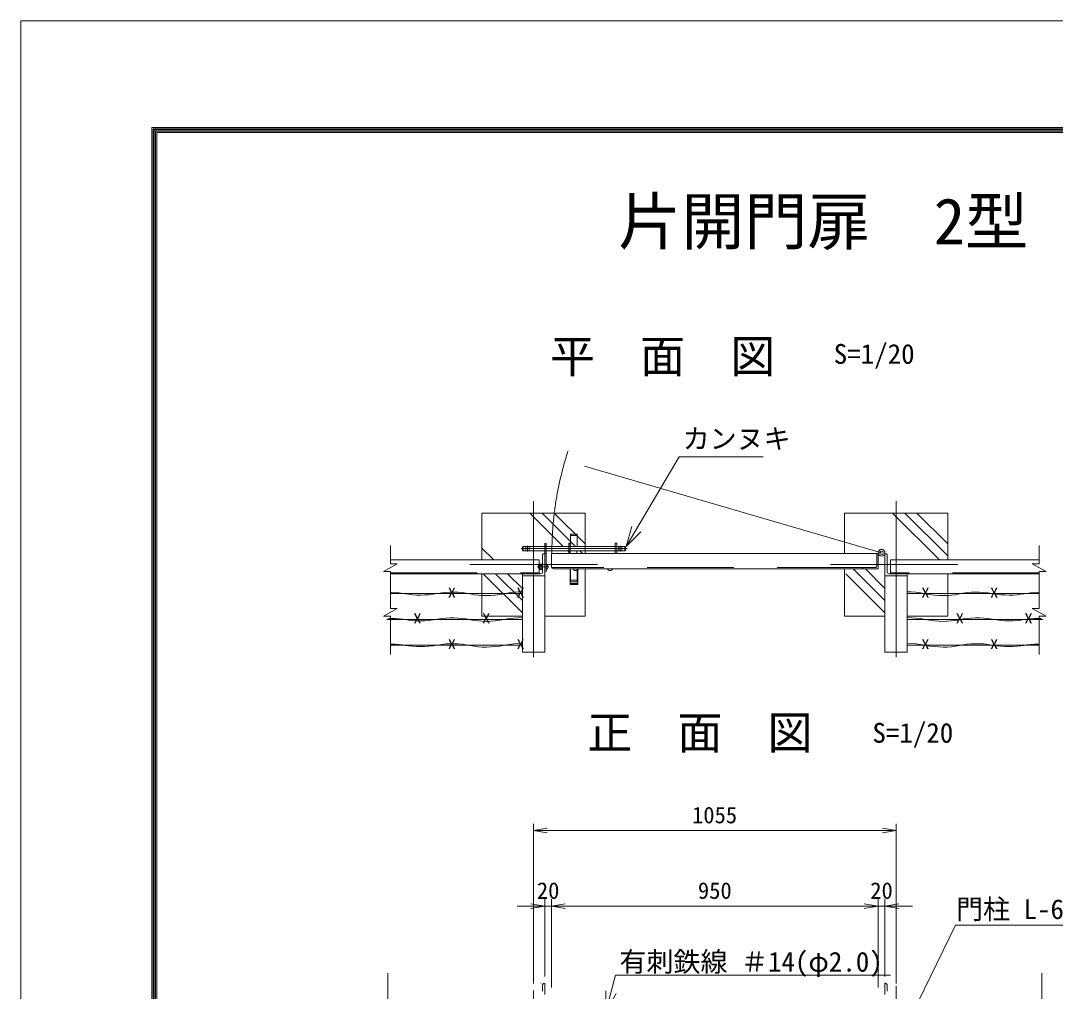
# Model space of a CAD drawing. Units: millimetres, scale not verified. Extents: x -5936 to 5936, y -4198 to 4198.
# Drawn here: x -5936 to -2926, y 1373 to 4198 of the extents above; entities that cross this region are included whole.
import ezdxf
from ezdxf.enums import TextEntityAlignment as Align

# ---------------------------------------------------------------- set-up
doc = ezdxf.new("R2010")
doc.units = ezdxf.units.MM
doc.header["$LTSCALE"] = 30
for name, pattern in [('DASHED', [7.5, 6, -1.5]), ('USER1', [58, 30, -9, 2.5, -5, 2.5, -9]), ('USER2', [12.6, 8.4, -4.2]), ('USER3', [50.5, 30, -9, 2.5, -9]), ('USER4', [50.8, 31.75, -6.35, 6.35, -6.35])]:
    doc.linetypes.add(name, pattern=pattern)
doc.layers.add('0-0_D-TTL-TXT', color=7, linetype='Continuous')
for name, color, linetype, lineweight in [('0-1_27', 3, 'Continuous', 9), ('0-2_D-STR1', 1, 'Continuous', 9), ('0-3_D-STR-TXT', 7, 'Continuous', 9), ('0-4_30', 7, 'Continuous', 9), ('0-5_D-STR4', 7, 'Continuous', 9), ('0-6_0', 7, 'Continuous', 9), ('0-7_22', 7, 'Continuous', 9), ('0-8_D-STR-DIM', 7, 'Continuous', 9), ('0-B_D-DCR-HCH', 7, 'Continuous', 9), ('0-C_1', 7, 'Continuous', 9), ('0-F_D-TTL', 7, 'Continuous', 9)]:
    doc.layers.add(name, color=color, linetype=linetype, lineweight=lineweight)
doc.styles.add('ＭＳ ゴシック', font='')
doc.styles.get('ＭＳ ゴシック').set_extended_font_data('MS Gothic')

# ---------------------------------------------------------------- blocks, each defined once
blk = doc.blocks.new('G77')
at = {"layer": '0-C_1'}
for q in [(65621.2, 207442.5), (68952.3, 200891.3), (69754.4, 201365.4)]:
    blk.add_line((70238, 199631.6), q, dxfattribs=at)
blk = doc.blocks.new('_OPEN')
at = {"layer": '0-6_0'}
blk.add_line((-30, 5), (0, 0), dxfattribs=at)
blk.add_lwpolyline([(-30, -5), (0, 0), (-30, 0)], dxfattribs=at)
blk = doc.blocks.new('G72')
at = {"layer": '0-C_1'}
for q in [(54727.4, 162203.7), (53877.8, 160825.3), (54778.1, 160585.2)]:
    blk.add_line((53880, 159025.3), q, dxfattribs=at)
blk = doc.blocks.new('G83')
at = {"layer": '0-C_1'}
for q in [(83392.4, 166568.8), (79650.5, 159950.7), (80488.2, 159542.7)]:
    blk.add_line((79308, 158183.6), q, dxfattribs=at)

msp = doc.modelspace()

# ---------------------------------------------------------------- linework, layer by layer
at = {"layer": '0-1_27', "linetype": 'USER1'}
msp.add_line((-3431.44, 2648.84), (-4352.11, 2917.25), dxfattribs=at)
at = {"layer": '0-1_27'}
for p, q in [((-4335.94, 2703.46), (-4335.94, 2667.46)), ((-4335.94, 2698.96), (-4316.94, 2698.96)), ((-4476.44, 2665.46), (-4474.44, 2667.46)), ((-4476.44, 2665.46), (-4476.44, 2656.46)), ((-4476.44, 2656.46), (-4474.44, 2654.46)), ((-4474.44, 2667.46), (-4413.02, 2667.46)), ((-4474.44, 2654.46), (-4474.44, 2667.46)), ((-4474.44, 2654.46), (-4413.02, 2654.46)), ((-4465.94, 2654.46), (-4465.94, 2667.46)), ((-4461.44, 2652.71), (-4461.44, 2669.21)), ((-4456.94, 2667.46), (-4204.94, 2667.46)), ((-4456.94, 2654.46), (-4456.94, 2667.46)), ((-4456.94, 2654.46), (-4204.94, 2654.46)), ((-4411.44, 2675.96), (-4411.44, 2594.46)), ((-4406.94, 2675.96), (-4411.44, 2675.96)), ((-4406.94, 2675.96), (-4406.94, 2594.46)), ((-4341.44, 2676.46), (-4341.44, 2646.96)), ((-4336.94, 2676.46), (-4341.44, 2676.46)), ((-4336.94, 2646.96), (-4336.94, 2676.46)), ((-4273.02, 2667.46), (-4178.44, 2667.46)), ((-4273.02, 2654.46), (-4178.44, 2654.46)), ((-4205.94, 2646.96), (-4205.94, 2676.46)), ((-4205.94, 2676.46), (-4201.44, 2676.46)), ((-4201.44, 2646.96), (-4201.44, 2676.46)), ((-4195.94, 2654.46), (-4195.94, 2667.46)), ((-4191.44, 2652.71), (-4191.44, 2669.21)), ((-4186.94, 2654.46), (-4186.94, 2667.46)), ((-4178.44, 2667.46), (-4178.44, 2654.46)), ((-4178.44, 2667.46), (-4176.44, 2665.46)), ((-4176.44, 2656.46), (-4178.44, 2654.46)), ((-4176.44, 2665.46), (-4176.44, 2656.46)), ((-4406.94, 2594.46), (-4411.44, 2594.46)), ((-4337.44, 2601.96), (-4337.44, 2556.96)), ((-4315.44, 2601.96), (-4315.44, 2556.96)), ((-4476.44, 2530), (-4860.25, 2530)), ((-4337.44, 2556.96), (-4315.44, 2556.96)), ((-3356.44, 2530), (-2972.62, 2530)), ((-4476.44, 2455), (-4870.78, 2455)), ((-3356.44, 2455), (-2962.09, 2455)), ((-4476.44, 2380), (-4860.25, 2380)), ((-3356.44, 2380), (-2972.62, 2380))]:
    msp.add_line(p, q, dxfattribs=at)
at = {"layer": '0-1_27', "linetype": 'USER4'}
msp.add_line((-4479.86, 2660.96), (-4171.11, 2660.96), dxfattribs=at)
at = {"layer": '0-1_27', "linetype": 'USER2'}
for p, q in [((-4406.94, 2669.96), (-4411.44, 2669.96)), ((-4406.94, 2646.96), (-4411.44, 2646.96)), ((-4315.44, 2559.96), (-4337.44, 2559.96))]:
    msp.add_line(p, q, dxfattribs=at)
at = {"layer": '0-1_27', "lineweight": 18}
msp.add_line((-4317.94, 2654.46), (-4317.94, 2646.96), dxfattribs=at)
at = {"layer": '0-1_27', "linetype": 'DASHED'}
for p, q in [((-4335.94, 2564.46), (-4335.94, 2601.96)), ((-4316.94, 2564.46), (-4316.94, 2601.96)), ((-4316.94, 2568.96), (-4335.94, 2568.96)), ((-4316.94, 2564.46), (-4335.94, 2564.46))]:
    msp.add_line(p, q, dxfattribs=at)
at = {"layer": '0-1_27'}
for points in [[(-4335.94, 2703.46), (-4316.94, 2703.46), (-4316.94, 2667.46)], [(-4860.25, 2532.94), (-4858.51, 2532.99), (-4846.75, 2532.77), (-4835.18, 2532.02), (-4823.8, 2530.72), (-4815.53, 2529.37)], [(-4476.44, 2535.37), (-4488.2, 2535), (-4501.49, 2533.94), (-4514.9, 2532.22), (-4528.44, 2529.85), (-4541.9, 2527.48), (-4555.07, 2525.76), (-4567.95, 2524.68), (-4580.55, 2524.26), (-4592.85, 2524.48), (-4604.87, 2525.36), (-4616.61, 2526.88), (-4628.05, 2529.05), (-4639.43, 2531.26), (-4650.98, 2532.87), (-4662.68, 2533.9), (-4674.55, 2534.35), (-4686.59, 2534.2), (-4698.78, 2533.47), (-4711.14, 2532.16), (-4723.66, 2530.25), (-4736.17, 2528.32), (-4748.49, 2526.93), (-4760.62, 2526.08), (-4772.56, 2525.76), (-4784.32, 2525.98), (-4795.89, 2526.73), (-4807.27, 2528.02), (-4815.53, 2529.37)], [(-3356.44, 2535.37), (-3344.67, 2535), (-3331.39, 2533.94), (-3317.97, 2532.22), (-3304.43, 2529.85), (-3290.97, 2527.48), (-3277.8, 2525.76), (-3264.92, 2524.68), (-3252.33, 2524.26), (-3240.02, 2524.48), (-3228, 2525.36), (-3216.27, 2526.88), (-3204.82, 2529.05), (-3193.44, 2531.26), (-3181.9, 2532.87), (-3170.19, 2533.9), (-3158.32, 2534.35), (-3146.29, 2534.2), (-3134.09, 2533.47), (-3121.73, 2532.16), (-3109.21, 2530.25), (-3096.71, 2528.32), (-3084.39, 2526.93), (-3072.26, 2526.08), (-3060.31, 2525.76), (-3048.55, 2525.98), (-3036.98, 2526.73), (-3025.6, 2528.02), (-3017.34, 2529.37)], [(-2972.62, 2532.94), (-2974.37, 2532.99), (-2986.13, 2532.77), (-2997.69, 2532.02), (-3009.08, 2530.72), (-3017.34, 2529.37)], [(-4865.79, 2457.8), (-4858.51, 2457.99), (-4846.75, 2457.77), (-4835.18, 2457.02), (-4823.8, 2455.72), (-4815.53, 2454.37)], [(-4476.44, 2460.37), (-4488.2, 2460), (-4501.49, 2458.94), (-4514.9, 2457.22), (-4528.44, 2454.85), (-4541.9, 2452.48), (-4555.07, 2450.76), (-4567.95, 2449.68), (-4580.55, 2449.26), (-4592.85, 2449.48), (-4604.87, 2450.36), (-4616.61, 2451.88), (-4628.05, 2454.05), (-4639.43, 2456.26), (-4650.98, 2457.87), (-4662.68, 2458.9), (-4674.55, 2459.35), (-4686.59, 2459.2), (-4698.78, 2458.47), (-4711.14, 2457.16), (-4723.66, 2455.25), (-4736.17, 2453.32), (-4748.49, 2451.93), (-4760.62, 2451.08), (-4772.56, 2450.76), (-4784.32, 2450.98), (-4795.89, 2451.73), (-4807.27, 2453.02), (-4815.53, 2454.37)], [(-3356.44, 2460.37), (-3344.67, 2460), (-3331.39, 2458.94), (-3317.97, 2457.22), (-3304.43, 2454.85), (-3290.97, 2452.48), (-3277.8, 2450.76), (-3264.92, 2449.68), (-3252.33, 2449.26), (-3240.02, 2449.48), (-3228, 2450.36), (-3216.27, 2451.88), (-3204.82, 2454.05), (-3193.44, 2456.26), (-3181.9, 2457.87), (-3170.19, 2458.9), (-3158.32, 2459.35), (-3146.29, 2459.2), (-3134.09, 2458.47), (-3121.73, 2457.16), (-3109.21, 2455.25), (-3096.71, 2453.32), (-3084.39, 2451.93), (-3072.26, 2451.08), (-3060.31, 2450.76), (-3048.55, 2450.98), (-3036.98, 2451.73), (-3025.6, 2453.02), (-3017.34, 2454.37)], [(-2967.08, 2457.8), (-2974.37, 2457.99), (-2986.13, 2457.77), (-2997.69, 2457.02), (-3009.08, 2455.72), (-3017.34, 2454.37)], [(-4860.25, 2382.94), (-4858.51, 2382.99), (-4846.75, 2382.77), (-4835.18, 2382.02), (-4823.8, 2380.72), (-4815.53, 2379.37)], [(-4476.44, 2385.37), (-4488.2, 2385), (-4501.49, 2383.94), (-4514.9, 2382.22), (-4528.44, 2379.85), (-4541.9, 2377.48), (-4555.07, 2375.76), (-4567.95, 2374.68), (-4580.55, 2374.26), (-4592.85, 2374.48), (-4604.87, 2375.36), (-4616.61, 2376.88), (-4628.05, 2379.05), (-4639.43, 2381.26), (-4650.98, 2382.87), (-4662.68, 2383.9), (-4674.55, 2384.35), (-4686.59, 2384.2), (-4698.78, 2383.47), (-4711.14, 2382.16), (-4723.66, 2380.25), (-4736.17, 2378.32), (-4748.49, 2376.93), (-4760.62, 2376.08), (-4772.56, 2375.76), (-4784.32, 2375.98), (-4795.89, 2376.73), (-4807.27, 2378.02), (-4815.53, 2379.37)], [(-3356.44, 2385.37), (-3344.67, 2385), (-3331.39, 2383.94), (-3317.97, 2382.22), (-3304.43, 2379.85), (-3290.97, 2377.48), (-3277.8, 2375.76), (-3264.92, 2374.68), (-3252.33, 2374.26), (-3240.02, 2374.48), (-3228, 2375.36), (-3216.27, 2376.88), (-3204.82, 2379.05), (-3193.44, 2381.26), (-3181.9, 2382.87), (-3170.19, 2383.9), (-3158.32, 2384.35), (-3146.29, 2384.2), (-3134.09, 2383.47), (-3121.73, 2382.16), (-3109.21, 2380.25), (-3096.71, 2378.32), (-3084.39, 2376.93), (-3072.26, 2376.08), (-3060.31, 2375.76), (-3048.55, 2375.98), (-3036.98, 2376.73), (-3025.6, 2378.02), (-3017.34, 2379.37)], [(-2972.62, 2382.94), (-2974.37, 2382.99), (-2986.13, 2382.77), (-2997.69, 2382.02), (-3009.08, 2380.72), (-3017.34, 2379.37)]]:
    msp.add_lwpolyline(points, dxfattribs=at)
for radius in [10, 5]:
    msp.add_circle((-3431.44, 2648.84), radius, dxfattribs=at)
at = {"layer": '0-1_27', "linetype": 'USER1'}
msp.add_arc((-3431.44, 2648.84), 959, 161.94497, 180.17204, dxfattribs=at)
at = {"layer": '0-2_D-STR1', "linetype": 'USER3'}
for p, q in [((-4443.94, 2798.78), (-4443.94, 2344.91)), ((-3388.94, 2798.78), (-3388.94, 2344.91)), ((-4257.97, 2614.46), (-4628.78, 2614.46)), ((-3208.9, 2614.46), (-3579.72, 2614.46)), ((-3388.94, 1388.33), (-3388.94, -1443.44)), ((-4443.94, 1375.11), (-4443.94, -1443.44))]:
    msp.add_line(p, q, dxfattribs=at)
at = {"layer": '0-2_D-STR1'}
for p, q in [((-2972.62, 2670), (-2972.62, 2617.14)), ((-4860.25, 2627.96), (-4427.44, 2627.96)), ((-4427.44, 2587.96), (-4427.44, 2627.96)), ((-3441.44, 2646.96), (-4391.44, 2646.96)), ((-4391.44, 2646.96), (-4391.44, 2606.96)), ((-3445.44, 2609.96), (-3445.44, 2643.96)), ((-3441.44, 2646.96), (-3442.44, 2646.96)), ((-3441.44, 2646.96), (-3441.44, 2601.96)), ((-2972.62, 2627.96), (-3405.44, 2627.96)), ((-3405.44, 2587.96), (-3405.44, 2627.96)), ((-4840.25, 2617.14), (-4880.25, 2594.7)), ((-4860.25, 2594.7), (-4880.25, 2594.7)), ((-4860.25, 2594.7), (-4860.25, 2487.13)), ((-4386.44, 2601.96), (-4346.44, 2601.96)), ((-4346.44, 2601.96), (-4035.68, 2601.96)), ((-3486.44, 2601.96), (-4035.68, 2601.96)), ((-3486.44, 2601.96), (-3486.44, 2602.96)), ((-3441.44, 2601.96), (-3486.44, 2601.96)), ((-3449.44, 2605.96), (-3483.44, 2605.96)), ((-2992.62, 2617.14), (-2952.62, 2594.7)), ((-2972.62, 2617.14), (-2992.62, 2617.14)), ((-2972.62, 2594.7), (-2972.62, 2487.13)), ((-2972.62, 2594.7), (-2952.62, 2594.7)), ((-4860.25, 2587.96), (-4427.44, 2587.96)), ((-4476.44, 2359.33), (-4476.44, 2581.96)), ((-4411.44, 2581.96), (-4411.44, 2359.33)), ((-2972.62, 2587.96), (-3405.44, 2587.96)), ((-3356.44, 2359.33), (-3356.44, 2581.96)), ((-4840.25, 2487.13), (-4880.25, 2464.68)), ((-4860.25, 2487.13), (-4840.25, 2487.13)), ((-2992.62, 2487.13), (-2952.62, 2464.68)), ((-2972.62, 2487.13), (-2992.62, 2487.13)), ((-4860.25, 2464.68), (-4880.25, 2464.68)), ((-4860.25, 2464.68), (-4860.25, 2353.32)), ((-2972.62, 2464.68), (-2952.62, 2464.68)), ((-2972.62, 2464.68), (-2972.62, 2353.32)), ((-4411.44, 2359.33), (-4476.44, 2359.33)), ((-4867.92, 1425.6), (-4867.92, -30.05)), ((-2964.95, 1425.6), (-2964.95, -30.05)), ((-4421.44, 1396.01), (-4422.94, 1396.01)), ((-4417.44, 1372.51), (-4417.44, 1391.51)), ((-4411.44, 1396.01), (-4411.44, 1363.51)), ((-3421.44, 1396.01), (-3421.44, 1363.51)), ((-3421.44, 1396.01), (-3419.94, 1396.01)), ((-3415.44, 1372.51), (-3415.44, 1391.51))]:
    msp.add_line(p, q, dxfattribs=at)
at = {"layer": '0-2_D-STR1', "linetype": 'USER2'}
for p, q in [((-4860.25, 2590.96), (-4427.44, 2590.96)), ((-3483.44, 2605.96), (-4391.34, 2605.96)), ((-2972.62, 2590.96), (-3405.44, 2590.96))]:
    msp.add_line(p, q, dxfattribs=at)
at = {"layer": '0-2_D-STR1'}
for points in [[(-4860.25, 2670), (-4860.25, 2617.14), (-4840.25, 2617.14)], [(-3421.44, 2581.96), (-3421.44, 2359.33), (-3356.44, 2359.33)]]:
    msp.add_lwpolyline(points, dxfattribs=at)
for centre, radius, start, end in [((-3442.44, 2643.96), 3, 90, 180), ((-4386.44, 2606.96), 5, 180, 270), ((-3483.44, 2602.96), 3, 89.99989, 180), ((-3449.44, 2609.96), 4, 269.99989, 359.99999), ((-4412.94, 1391.51), 4.5, 90, 180), ((-3419.94, 1391.51), 4.5, 0, 90)]:
    msp.add_arc(centre, radius, start, end, dxfattribs=at)
at = {"layer": '0-3_D-STR-TXT'}
for p, q in [((-3775.44, 2927.82), (-4020.21, 2927.82)), ((-3216.19, 1565.37), (-2477.76, 1565.37)), ((-4205.25, 1419.86), (-3404.87, 1419.86))]:
    msp.add_line(p, q, dxfattribs=at)
at = {"layer": '0-4_30'}
for p, q in [((-4425.44, 2611.96), (-4429.14, 2611.96)), ((-4429.14, 2603.96), (-4429.14, 2611.96)), ((-4425.44, 2603.96), (-4429.14, 2603.96)), ((-4425.44, 2613.84), (-4424.3, 2615.8)), ((-4425.44, 2602.08), (-4425.44, 2613.84)), ((-4425.44, 2602.08), (-4424.3, 2600.12)), ((-4424.3, 2615.8), (-4419.04, 2615.8)), ((-4424.3, 2611.96), (-4419.04, 2611.96)), ((-4424.3, 2603.96), (-4419.04, 2603.96)), ((-4424.3, 2600.12), (-4419.04, 2600.12)), ((-4419.04, 2599.56), (-4419.04, 2616.36)), ((-4419.04, 2616.36), (-4417.44, 2616.36)), ((-4419.04, 2599.56), (-4417.44, 2599.56)), ((-4417.44, 2599.56), (-4417.44, 2616.36))]:
    msp.add_line(p, q, dxfattribs=at)
for centre, radius, start, end in [((-4422.21, 2607.96), 8, 150, 210), ((-4423.48, 2613.74), 1.96, 177.032, 245.05701), ((-4417.8, 2607.96), 7.63, 148.40741, 211.59259), ((-4423.48, 2602.18), 1.96, 114.94299, 182.968), ((-4411.67, 2607.96), 9.41, 300.21596, 59.78404), ((-4321.44, 2606.7), 9.41, 309.5908, 329.78404), ((-4221.44, 2606.7), 9.41, 210.21596, 329.78404)]:
    msp.add_arc(centre, radius, start, end, dxfattribs=at)
at = {"layer": '0-4_30', "linetype": 'USER2'}
msp.add_arc((-4321.44, 2606.7), 9.41, 210.21596, 309.5908, dxfattribs=at)
at = {"layer": '0-5_D-STR4'}
for p, q in [((-3538.94, 2646.96), (-3538.94, 2764.46)), ((-4301.34, 2646.96), (-4308.84, 2654.46))]:
    msp.add_line(p, q, dxfattribs=at)
for points in [[(-4293.94, 2646.96), (-4293.94, 2764.46), (-4593.94, 2764.46), (-4593.94, 2627.96)], [(-3538.94, 2764.46), (-3238.94, 2764.46), (-3238.94, 2627.96)], [(-4411.44, 2464.46), (-4293.94, 2464.46), (-4293.94, 2601.96)], [(-3421.44, 2464.46), (-3538.94, 2464.46), (-3538.94, 2601.96)], [(-4593.94, 2587.96), (-4593.94, 2464.46), (-4476.44, 2464.46)], [(-3238.94, 2587.96), (-3238.94, 2464.46), (-3356.44, 2464.46)]]:
    msp.add_lwpolyline(points, dxfattribs=at)
at = {"layer": '0-7_22'}
for p, q in [((-4417.44, 2593.96), (-4417.44, 2642.46)), ((-4411.44, 2646.96), (-4412.94, 2646.96)), ((-4411.44, 2646.96), (-4411.44, 2581.96)), ((-3421.44, 2646.96), (-3421.44, 2581.96)), ((-3421.44, 2646.96), (-3419.94, 2646.96)), ((-3415.44, 2593.96), (-3415.44, 2642.46)), ((-4476.44, 2581.96), (-4476.44, 2583.46)), ((-4411.44, 2581.96), (-4476.44, 2581.96)), ((-4423.44, 2587.96), (-4471.94, 2587.96)), ((-3421.44, 2581.96), (-3356.44, 2581.96)), ((-3409.44, 2587.96), (-3360.94, 2587.96)), ((-3356.44, 2581.96), (-3356.44, 2583.46))]:
    msp.add_line(p, q, dxfattribs=at)
at = {"layer": '0-7_22', "linetype": 'USER3'}
msp.add_line((-4431.95, 2607.96), (-4399.17, 2607.96), dxfattribs=at)
at = {"layer": '0-7_22'}
for centre, radius, start, end in [((-4412.94, 2642.46), 4.5, 90, 180), ((-3419.94, 2642.46), 4.5, 0, 90), ((-4423.44, 2593.96), 6, 269.99994, 359.99999), ((-3409.44, 2593.96), 6, 180.00001, 270.00006), ((-4471.94, 2583.46), 4.5, 89.99993, 180), ((-3360.94, 2583.46), 4.5, 0, 90.00007)]:
    msp.add_arc(centre, radius, start, end, dxfattribs=at)
at = {"layer": '0-8_D-STR-DIM'}
for p, q in [((-4443.94, 1395.11), (-4443.94, 1860.34)), ((-4443.94, 1395.11), (-4443.94, 1860.34)), ((-4403.94, 1840.34), (-3428.94, 1840.34)), ((-3428.94, 1840.34), (-4403.94, 1840.34)), ((-3388.94, 1408.33), (-3388.94, 1860.34)), ((-3388.94, 1395.11), (-3388.94, 1860.34)), ((-4411.44, 1416.01), (-4411.44, 1640.48)), ((-4391.44, 1383.51), (-4391.44, 1640.48)), ((-4391.44, 1383.51), (-4391.44, 1640.48)), ((-3441.44, 1383.51), (-3441.44, 1640.48)), ((-3441.44, 1383.51), (-3441.44, 1640.48)), ((-3421.44, 1416.01), (-3421.44, 1640.48)), ((-4451.44, 1620.48), (-4491.44, 1620.48)), ((-4391.44, 1620.48), (-4411.44, 1620.48)), ((-3481.44, 1620.48), (-4351.44, 1620.48)), ((-4351.44, 1620.48), (-4311.44, 1620.48)), ((-3481.44, 1620.48), (-3521.44, 1620.48)), ((-3421.44, 1620.48), (-3441.44, 1620.48)), ((-3381.44, 1620.48), (-3341.44, 1620.48))]:
    msp.add_line(p, q, dxfattribs=at)
at = {"layer": '0-B_D-DCR-HCH'}
for p, q in [((-4357.2, 2667.46), (-4454.2, 2764.46)), ((-4321.84, 2667.46), (-4418.84, 2764.46)), ((-4293.94, 2674.91), (-4383.49, 2764.46)), ((-3262.7, 2627.96), (-3399.2, 2764.46)), ((-3238.94, 2639.55), (-3363.84, 2764.46)), ((-3238.94, 2674.91), (-3328.49, 2764.46)), ((-4559.42, 2627.96), (-4593.94, 2662.47)), ((-4336.7, 2646.96), (-4344.2, 2654.46)), ((-3421.44, 2509.62), (-3513.78, 2601.96)), ((-3421.44, 2544.97), (-3478.42, 2601.96)), ((-4476.44, 2474.26), (-4590.13, 2587.96)), ((-4476.44, 2509.62), (-4554.78, 2587.96)), ((-4476.44, 2544.97), (-4519.42, 2587.96)), ((-3421.44, 2474.26), (-3535.13, 2587.96))]:
    msp.add_line(p, q, dxfattribs=at)
at = {"layer": '0-F_D-TTL', "color": 2, "lineweight": 18}
msp.add_lwpolyline([(-5936, 4197.6), (5936, 4197.6), (5936, -4197.6), (-5936, -4197.6)], close=True, dxfattribs=at)
at = {"layer": '0-F_D-TTL'}
for points in [[(-5554.4, 3886.67), (5554.4, 3886.67), (5554.4, -3886.67), (-5554.4, -3886.67)], [(-5550.87, 3883.13), (5550.87, 3883.13), (5550.87, -3883.13), (-5550.87, -3883.13)], [(-5547.33, 3879.6), (5547.33, 3879.6), (5547.33, -3879.6), (-5547.33, -3879.6)], [(-5543.8, 3876.07), (5543.8, 3876.07), (5543.8, -3876.07), (-5543.8, -3876.07)], [(-5540.27, 3872.53), (5540.27, 3872.53), (5540.27, -3872.53), (-5540.27, -3872.53)]]:
    msp.add_lwpolyline(points, close=True, dxfattribs=at)

# ---------------------------------------------------------------- block references
at = {"layer": '0-3_D-STR-TXT', "yscale": 0.03333333}
for name, p, xscale in [('G77', (-1832.84, -3986.93), -0.03333333), ('G83', (-5995.93, -3986.93), 0.03333333), ('G72', (-6029.5, -3986.93), 0.03333333)]:
    msp.add_blockref(name, p, dxfattribs=dict(at, xscale=xscale))
at = {"layer": '0-8_D-STR-DIM', "xscale": 1.333333, "yscale": 1.333333, "rotation": 180}
for p in [(-4443.94, 1840.34), (-4443.94, 1840.34), (-4391.44, 1620.48), (-4391.44, 1620.48), (-3421.44, 1620.48)]:
    msp.add_blockref('_OPEN', p, dxfattribs=at)
at = {"layer": '0-8_D-STR-DIM', "xscale": 1.333333, "yscale": 1.333333}
for p in [(-3388.94, 1840.34), (-3388.94, 1840.34), (-4411.44, 1620.48), (-3441.44, 1620.48), (-3441.44, 1620.48)]:
    msp.add_blockref('_OPEN', p, dxfattribs=at)

# ---------------------------------------------------------------- texts
at = {"layer": '0-0_D-TTL-TXT', "style": 'ＭＳ ゴシック'}
for s, height, p in [('片開門扉\u30002型\u3000\u3000(H2000×W1000)', 134.6, (-4197.72, 3505.95)), ('平\u3000面\u3000図', 96.11, (-4396.04, 3144.03)), ('S=1/20', 57.62, (-3570.32, 3181.58)), ('正\u3000面\u3000図', 96.11, (-4287.5, 2048.55)), ('S=1/20', 57.62, (-3457.88, 2078.72))]:
    msp.add_text(s, height=height, dxfattribs=at).set_placement(p, align=Align.BOTTOM_LEFT)
at = {"layer": '0-1_27', "style": 'ＭＳ ゴシック', "width": 1.2}
for p in [(-4693.34, 2509.72), (-4493.34, 2509.72), (-3315.54, 2509.72), (-3115.54, 2509.72), (-4793.34, 2434.72), (-4593.34, 2434.72), (-3215.54, 2434.72), (-3015.54, 2434.72), (-4693.34, 2359.72), (-4493.34, 2359.72), (-3315.54, 2359.72), (-3115.54, 2359.72)]:
    msp.add_text('X', height=28.81, dxfattribs=at).set_placement(p, align=Align.BOTTOM_LEFT)
at = {"layer": '0-3_D-STR-TXT', "style": 'ＭＳ ゴシック'}
for s, p in [('カンヌキ', (-4010.09, 2934.89)), ('門柱 L-65×65×6', (-3214.58, 1565.53)), ('有刺鉄線 ＃14(φ2.0)', (-4193.89, 1412.44))]:
    msp.add_text(s, height=57.62, dxfattribs=at).set_placement(p, align=Align.BOTTOM_LEFT)
at = {"layer": '0-8_D-STR-DIM', "style": 'ＭＳ ゴシック'}
for s, p in [('1055', (-3982.69, 1847.09)), ('1055', (-3982.69, 1847.09)), ('20', (-4434.19, 1627.23)), ('950', (-3965.56, 1627.23)), ('20', (-3464.19, 1627.23))]:
    msp.add_text(s, height=48.17, dxfattribs=at).set_placement(p, align=Align.BOTTOM_LEFT)

doc.saveas('drawing.dxf')
